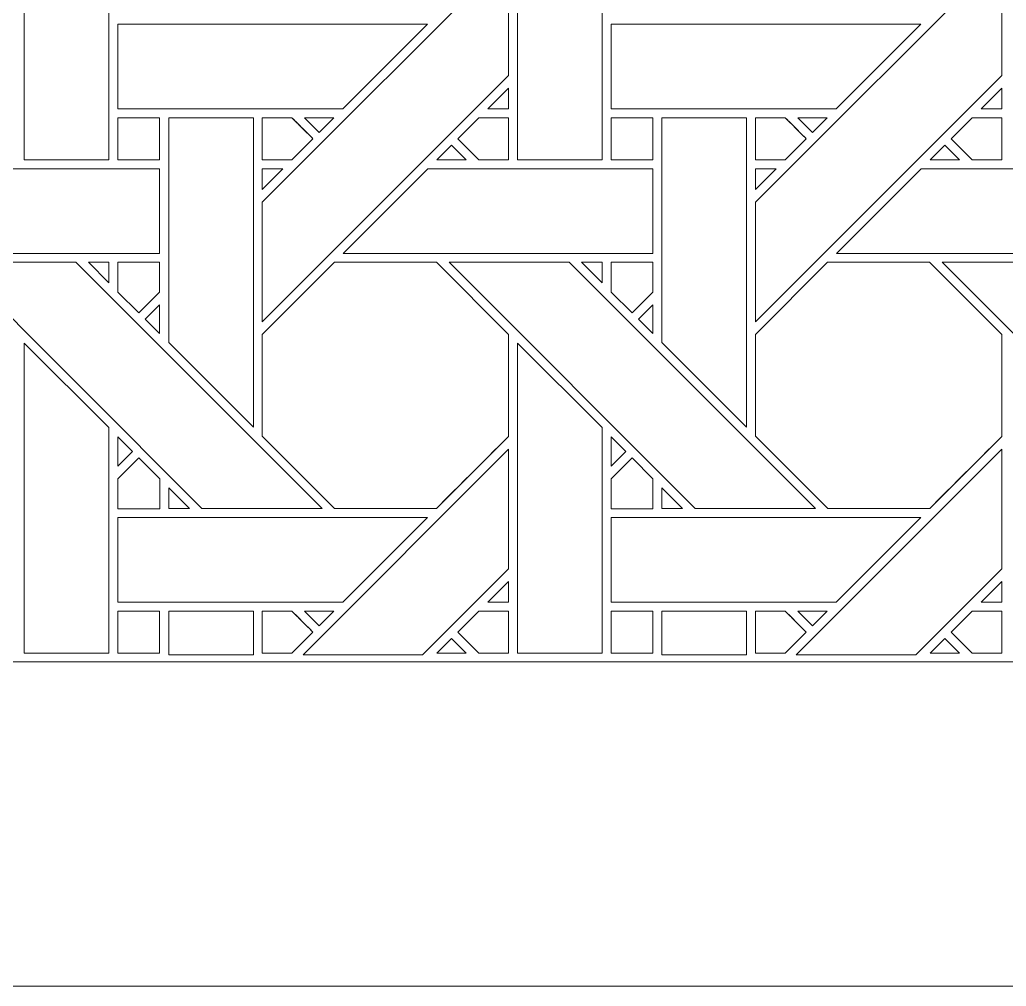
# Model space of a CAD drawing. Header units: inches. Extents: x 4.4 to 20.4, y 5.1 to 13.1.
# Drawn here: x 6.462 to 8.359, y 5.095 to 6.953 of the extents above; entities that cross this region are included whole.
import ezdxf

# ---------------------------------------------------------------- set-up
doc = ezdxf.new("R2010")
doc.units = ezdxf.units.IN
doc.header["$MEASUREMENT"] = 0
doc.layers.add('Design', color=7, linetype='Continuous', lineweight=0)

msp = doc.modelspace()

# ---------------------------------------------------------------- linework, layer by layer
at = {"layer": 'Design'}
for points, knots in [([(4.3829, 13.0948), (4.3829, 13.0948), (4.3829, 5.0948), (4.3829, 5.0948), (4.3829, 5.0948), (20.3829, 5.0948), (20.3829, 5.0948), (20.3829, 5.0948), (20.3829, 13.0948), (20.3829, 13.0948), (20.3829, 13.0948), (4.3829, 13.0948), (4.3829, 13.0948)], [0, 0, 0, 0, 1, 1, 1, 2, 2, 2, 3, 3, 3, 4, 4, 4, 4]), ([(5.0119, 5.7183), (5.0119, 5.7183), (19.7539, 5.7183), (19.7539, 5.7183), (19.7539, 5.7183), (19.7539, 12.4753), (19.7539, 12.4753), (19.7539, 12.4753), (5.0119, 12.4753), (5.0119, 12.4753), (5.0119, 12.4753), (5.0119, 5.7183), (5.0119, 5.7183)], [0, 0, 0, 0, 1, 1, 1, 2, 2, 2, 3, 3, 3, 4, 4, 4, 4]), ([(6.6329, 7.1177), (6.6329, 7.1177), (6.6329, 6.684), (6.6329, 6.684), (6.6329, 6.684), (6.4701, 6.684), (6.4701, 6.684), (6.4701, 6.684), (6.4701, 7.2799), (6.4701, 7.2799), (6.4701, 7.2799), (6.6329, 7.1177), (6.6329, 7.1177)], [0, 0, 0, 0, 1, 1, 1, 2, 2, 2, 3, 3, 3, 4, 4, 4, 4]), ([(7.5816, 7.1177), (7.5816, 7.1177), (7.5816, 6.684), (7.5816, 6.684), (7.5816, 6.684), (7.4188, 6.684), (7.4188, 6.684), (7.4188, 6.684), (7.4188, 7.2799), (7.4188, 7.2799), (7.4188, 7.2799), (7.5816, 7.1177), (7.5816, 7.1177)], [0, 0, 0, 0, 1, 1, 1, 2, 2, 2, 3, 3, 3, 4, 4, 4, 4]), ([(6.928, 6.6027), (6.928, 6.6027), (7.4017, 7.0763), (7.4017, 7.0763), (7.4017, 7.0763), (7.4017, 6.8463), (7.4017, 6.8463), (7.4017, 6.8463), (6.928, 6.3726), (6.928, 6.3726), (6.928, 6.3726), (6.928, 6.6027), (6.928, 6.6027)], [0, 0, 0, 0, 1, 1, 1, 2, 2, 2, 3, 3, 3, 4, 4, 4, 4]), ([(7.8768, 6.6027), (7.8768, 6.6027), (8.3504, 7.0763), (8.3504, 7.0763), (8.3504, 7.0763), (8.3504, 6.8463), (8.3504, 6.8463), (8.3504, 6.8463), (7.8768, 6.3726), (7.8768, 6.3726), (7.8768, 6.3726), (7.8768, 6.6027), (7.8768, 6.6027)], [0, 0, 0, 0, 1, 1, 1, 2, 2, 2, 3, 3, 3, 4, 4, 4, 4]), ([(6.6502, 6.7821), (6.6502, 6.7821), (6.6502, 6.9448), (6.6502, 6.9448), (6.6502, 6.9448), (7.2459, 6.9448), (7.2459, 6.9448), (7.2459, 6.9448), (7.0832, 6.7821), (7.0832, 6.7821), (7.0832, 6.7821), (6.6502, 6.7821), (6.6502, 6.7821)], [0, 0, 0, 0, 1, 1, 1, 2, 2, 2, 3, 3, 3, 4, 4, 4, 4]), ([(7.5989, 6.7821), (7.5989, 6.7821), (7.5989, 6.9448), (7.5989, 6.9448), (7.5989, 6.9448), (8.1946, 6.9448), (8.1946, 6.9448), (8.1946, 6.9448), (8.0319, 6.7821), (8.0319, 6.7821), (8.0319, 6.7821), (7.5989, 6.7821), (7.5989, 6.7821)], [0, 0, 0, 0, 1, 1, 1, 2, 2, 2, 3, 3, 3, 4, 4, 4, 4]), ([(7.3619, 6.7821), (7.3619, 6.7821), (7.4017, 6.8219), (7.4017, 6.8219), (7.4017, 6.8219), (7.4017, 6.7821), (7.4017, 6.7821), (7.4017, 6.7821), (7.3619, 6.7821), (7.3619, 6.7821)], [0, 0, 0, 0, 1, 1, 1, 2, 2, 2, 3, 3, 3, 3]), ([(8.3107, 6.7821), (8.3107, 6.7821), (8.3504, 6.8219), (8.3504, 6.8219), (8.3504, 6.8219), (8.3504, 6.7821), (8.3504, 6.7821), (8.3504, 6.7821), (8.3107, 6.7821), (8.3107, 6.7821)], [0, 0, 0, 0, 1, 1, 1, 2, 2, 2, 3, 3, 3, 3]), ([(6.6501, 6.7648), (6.6501, 6.7648), (6.7304, 6.7648), (6.7304, 6.7648), (6.7304, 6.7648), (6.7304, 6.684), (6.7304, 6.684), (6.7304, 6.684), (6.6501, 6.684), (6.6501, 6.684), (6.6501, 6.684), (6.6501, 6.7648), (6.6501, 6.7648)], [0, 0, 0, 0, 1, 1, 1, 2, 2, 2, 3, 3, 3, 4, 4, 4, 4]), ([(6.7304, 6.7648), (6.7304, 6.7648), (6.7304, 6.684), (6.7304, 6.684), (6.7304, 6.684), (6.6501, 6.684), (6.6501, 6.684), (6.6501, 6.684), (6.6501, 6.7648), (6.6501, 6.7648), (6.6501, 6.7648), (6.7304, 6.7648), (6.7304, 6.7648)], [0, 0, 0, 0, 1, 1, 1, 2, 2, 2, 3, 3, 3, 4, 4, 4, 4]), ([(6.9109, 6.7648), (6.9109, 6.7648), (6.9109, 6.1697), (6.9109, 6.1697), (6.9109, 6.1697), (6.748, 6.3326), (6.748, 6.3326), (6.748, 6.3326), (6.748, 6.7648), (6.748, 6.7648), (6.748, 6.7648), (6.9109, 6.7648), (6.9109, 6.7648)], [0, 0, 0, 0, 1, 1, 1, 2, 2, 2, 3, 3, 3, 4, 4, 4, 4]), ([(7.0254, 6.7245), (7.0254, 6.7245), (6.985, 6.684), (6.985, 6.684), (6.985, 6.684), (6.928, 6.684), (6.928, 6.684), (6.928, 6.684), (6.928, 6.7648), (6.928, 6.7648), (6.928, 6.7648), (6.985, 6.7648), (6.985, 6.7648), (6.9902, 6.7597), (7.021, 6.7289), (7.0254, 6.7245)], [0, 0, 0, 0, 1, 1, 1, 2, 2, 2, 3, 3, 3, 4, 4, 4, 5, 5, 5, 5]), ([(6.928, 6.7648), (6.928, 6.7648), (6.985, 6.7648), (6.985, 6.7648), (6.9907, 6.7592), (7.0254, 6.7245), (7.0254, 6.7245), (7.0254, 6.7245), (6.985, 6.684), (6.985, 6.684), (6.985, 6.684), (6.928, 6.684), (6.928, 6.684), (6.928, 6.684), (6.928, 6.7648), (6.928, 6.7648)], [0, 0, 0, 0, 1, 1, 1, 2, 2, 2, 3, 3, 3, 4, 4, 4, 5, 5, 5, 5]), ([(7.0659, 6.7648), (7.0659, 6.7648), (7.0376, 6.7366), (7.0376, 6.7366), (7.0376, 6.7366), (7.0095, 6.7648), (7.0095, 6.7648), (7.0095, 6.7648), (7.0659, 6.7648), (7.0659, 6.7648)], [0, 0, 0, 0, 1, 1, 1, 2, 2, 2, 3, 3, 3, 3]), ([(7.3445, 6.684), (7.3445, 6.684), (7.3042, 6.7244), (7.3042, 6.7244), (7.3042, 6.7244), (7.3446, 6.7648), (7.3446, 6.7648), (7.3446, 6.7648), (7.4017, 6.7648), (7.4017, 6.7648), (7.4017, 6.7648), (7.4017, 6.684), (7.4017, 6.684), (7.4017, 6.684), (7.3445, 6.684), (7.3445, 6.684)], [0, 0, 0, 0, 1, 1, 1, 2, 2, 2, 3, 3, 3, 4, 4, 4, 5, 5, 5, 5]), ([(7.3042, 6.7244), (7.3042, 6.7244), (7.3446, 6.7648), (7.3446, 6.7648), (7.3446, 6.7648), (7.4017, 6.7648), (7.4017, 6.7648), (7.4017, 6.7648), (7.4017, 6.684), (7.4017, 6.684), (7.4017, 6.684), (7.3445, 6.684), (7.3445, 6.684), (7.3445, 6.684), (7.3042, 6.7244), (7.3042, 6.7244)], [0, 0, 0, 0, 1, 1, 1, 2, 2, 2, 3, 3, 3, 4, 4, 4, 5, 5, 5, 5]), ([(7.5989, 6.684), (7.5989, 6.684), (7.5989, 6.7648), (7.5989, 6.7648), (7.5989, 6.7648), (7.6791, 6.7648), (7.6791, 6.7648), (7.6791, 6.7648), (7.6791, 6.684), (7.6791, 6.684), (7.6791, 6.684), (7.5989, 6.684), (7.5989, 6.684)], [0, 0, 0, 0, 1, 1, 1, 2, 2, 2, 3, 3, 3, 4, 4, 4, 4]), ([(7.5989, 6.7648), (7.5989, 6.7648), (7.6791, 6.7648), (7.6791, 6.7648), (7.6791, 6.7648), (7.6791, 6.684), (7.6791, 6.684), (7.6791, 6.684), (7.5989, 6.684), (7.5989, 6.684), (7.5989, 6.684), (7.5989, 6.7648), (7.5989, 6.7648)], [0, 0, 0, 0, 1, 1, 1, 2, 2, 2, 3, 3, 3, 4, 4, 4, 4]), ([(7.8596, 6.7648), (7.8596, 6.7648), (7.8596, 6.1697), (7.8596, 6.1697), (7.8596, 6.1697), (7.6967, 6.3326), (7.6967, 6.3326), (7.6967, 6.3326), (7.6967, 6.7648), (7.6967, 6.7648), (7.6967, 6.7648), (7.8596, 6.7648), (7.8596, 6.7648)], [0, 0, 0, 0, 1, 1, 1, 2, 2, 2, 3, 3, 3, 4, 4, 4, 4]), ([(7.9741, 6.7245), (7.9741, 6.7245), (7.9337, 6.684), (7.9337, 6.684), (7.9337, 6.684), (7.8767, 6.684), (7.8767, 6.684), (7.8767, 6.684), (7.8767, 6.7648), (7.8767, 6.7648), (7.8767, 6.7648), (7.9338, 6.7648), (7.9338, 6.7648), (7.9389, 6.7597), (7.9697, 6.7289), (7.9741, 6.7245)], [0, 0, 0, 0, 1, 1, 1, 2, 2, 2, 3, 3, 3, 4, 4, 4, 5, 5, 5, 5]), ([(7.8767, 6.7648), (7.8767, 6.7648), (7.9338, 6.7648), (7.9338, 6.7648), (7.9393, 6.7594), (7.9741, 6.7245), (7.9741, 6.7245), (7.9741, 6.7245), (7.9337, 6.684), (7.9337, 6.684), (7.9337, 6.684), (7.8767, 6.684), (7.8767, 6.684), (7.8767, 6.684), (7.8767, 6.7648), (7.8767, 6.7648)], [0, 0, 0, 0, 1, 1, 1, 2, 2, 2, 3, 3, 3, 4, 4, 4, 5, 5, 5, 5]), ([(8.0146, 6.7648), (8.0146, 6.7648), (7.9864, 6.7366), (7.9864, 6.7366), (7.9864, 6.7366), (7.9582, 6.7648), (7.9582, 6.7648), (7.9582, 6.7648), (8.0146, 6.7648), (8.0146, 6.7648)], [0, 0, 0, 0, 1, 1, 1, 2, 2, 2, 3, 3, 3, 3]), ([(8.2933, 6.684), (8.2933, 6.684), (8.2529, 6.7244), (8.2529, 6.7244), (8.2529, 6.7244), (8.2933, 6.7648), (8.2933, 6.7648), (8.2933, 6.7648), (8.3504, 6.7648), (8.3504, 6.7648), (8.3504, 6.7648), (8.3504, 6.684), (8.3504, 6.684), (8.3504, 6.684), (8.2933, 6.684), (8.2933, 6.684)], [0, 0, 0, 0, 1, 1, 1, 2, 2, 2, 3, 3, 3, 4, 4, 4, 5, 5, 5, 5]), ([(8.2529, 6.7244), (8.2529, 6.7244), (8.2933, 6.7648), (8.2933, 6.7648), (8.2933, 6.7648), (8.3504, 6.7648), (8.3504, 6.7648), (8.3504, 6.7648), (8.3504, 6.684), (8.3504, 6.684), (8.3504, 6.684), (8.2933, 6.684), (8.2933, 6.684), (8.2933, 6.684), (8.2529, 6.7244), (8.2529, 6.7244)], [0, 0, 0, 0, 1, 1, 1, 2, 2, 2, 3, 3, 3, 4, 4, 4, 5, 5, 5, 5]), ([(7.3204, 6.684), (7.3204, 6.684), (7.2639, 6.684), (7.2639, 6.684), (7.2639, 6.684), (7.2921, 6.7123), (7.2921, 6.7123), (7.2921, 6.7123), (7.3204, 6.684), (7.3204, 6.684)], [0, 0, 0, 0, 1, 1, 1, 2, 2, 2, 3, 3, 3, 3]), ([(8.2691, 6.684), (8.2691, 6.684), (8.2126, 6.684), (8.2126, 6.684), (8.2126, 6.684), (8.2408, 6.7123), (8.2408, 6.7123), (8.2408, 6.7123), (8.2691, 6.684), (8.2691, 6.684)], [0, 0, 0, 0, 1, 1, 1, 2, 2, 2, 3, 3, 3, 3]), ([(6.1351, 6.5041), (6.1351, 6.5041), (6.298, 6.6669), (6.298, 6.6669), (6.298, 6.6669), (6.7304, 6.6669), (6.7304, 6.6669), (6.7304, 6.6669), (6.7304, 6.5041), (6.7304, 6.5041), (6.7304, 6.5041), (6.1351, 6.5041), (6.1351, 6.5041)], [0, 0, 0, 0, 1, 1, 1, 2, 2, 2, 3, 3, 3, 4, 4, 4, 4]), ([(6.9679, 6.6669), (6.9679, 6.6669), (6.928, 6.6271), (6.928, 6.6271), (6.928, 6.6271), (6.928, 6.6669), (6.928, 6.6669), (6.928, 6.6669), (6.9679, 6.6669), (6.9679, 6.6669)], [0, 0, 0, 0, 1, 1, 1, 2, 2, 2, 3, 3, 3, 3]), ([(7.0839, 6.5041), (7.0839, 6.5041), (7.2467, 6.6669), (7.2467, 6.6669), (7.2467, 6.6669), (7.6792, 6.6669), (7.6792, 6.6669), (7.6792, 6.6669), (7.6792, 6.5041), (7.6792, 6.5041), (7.6792, 6.5041), (7.0839, 6.5041), (7.0839, 6.5041)], [0, 0, 0, 0, 1, 1, 1, 2, 2, 2, 3, 3, 3, 4, 4, 4, 4]), ([(7.9166, 6.6669), (7.9166, 6.6669), (7.8768, 6.6271), (7.8768, 6.6271), (7.8768, 6.6271), (7.8768, 6.6669), (7.8768, 6.6669), (7.8768, 6.6669), (7.9166, 6.6669), (7.9166, 6.6669)], [0, 0, 0, 0, 1, 1, 1, 2, 2, 2, 3, 3, 3, 3]), ([(8.0326, 6.5041), (8.0326, 6.5041), (8.1954, 6.6669), (8.1954, 6.6669), (8.1954, 6.6669), (8.6279, 6.6669), (8.6279, 6.6669), (8.6279, 6.6669), (8.6279, 6.5041), (8.6279, 6.5041), (8.6279, 6.5041), (8.0326, 6.5041), (8.0326, 6.5041)], [0, 0, 0, 0, 1, 1, 1, 2, 2, 2, 3, 3, 3, 4, 4, 4, 4]), ([(6.3385, 6.487), (6.3385, 6.487), (6.5694, 6.487), (6.5694, 6.487), (6.5694, 6.487), (7.043, 6.0133), (7.043, 6.0133), (7.043, 6.0133), (6.812, 6.0133), (6.812, 6.0133), (6.812, 6.0133), (6.3385, 6.487), (6.3385, 6.487)], [0, 0, 0, 0, 1, 1, 1, 2, 2, 2, 3, 3, 3, 4, 4, 4, 4]), ([(6.633, 6.487), (6.633, 6.487), (6.633, 6.4471), (6.633, 6.4471), (6.633, 6.4471), (6.5935, 6.487), (6.5935, 6.487), (6.5935, 6.487), (6.633, 6.487), (6.633, 6.487)], [0, 0, 0, 0, 1, 1, 1, 2, 2, 2, 3, 3, 3, 3]), ([(6.6501, 6.487), (6.6501, 6.487), (6.7304, 6.487), (6.7304, 6.487), (6.7304, 6.487), (6.7304, 6.4294), (6.7304, 6.4294), (6.7304, 6.4294), (6.6904, 6.3894), (6.6904, 6.3894), (6.6904, 6.3894), (6.6501, 6.4297), (6.6501, 6.4297), (6.6501, 6.4297), (6.6501, 6.487), (6.6501, 6.487)], [0, 0, 0, 0, 1, 1, 1, 2, 2, 2, 3, 3, 3, 4, 4, 4, 5, 5, 5, 5]), ([(6.6904, 6.3894), (6.6904, 6.3894), (6.6501, 6.4297), (6.6501, 6.4297), (6.6501, 6.4297), (6.6501, 6.487), (6.6501, 6.487), (6.6501, 6.487), (6.7304, 6.487), (6.7304, 6.487), (6.7304, 6.487), (6.7304, 6.4294), (6.7304, 6.4294), (6.7304, 6.4294), (6.6904, 6.3894), (6.6904, 6.3894)], [0, 0, 0, 0, 1, 1, 1, 2, 2, 2, 3, 3, 3, 4, 4, 4, 5, 5, 5, 5]), ([(6.928, 6.1526), (6.928, 6.1526), (6.928, 6.3482), (6.928, 6.3482), (6.928, 6.3482), (7.0667, 6.4869), (7.0667, 6.4869), (7.0667, 6.4869), (7.2629, 6.4869), (7.2629, 6.4869), (7.2629, 6.4869), (7.4016, 6.3482), (7.4016, 6.3482), (7.4016, 6.3482), (7.4016, 6.152), (7.4016, 6.152), (7.3838, 6.1341), (7.2719, 6.0223), (7.2629, 6.0133), (7.2629, 6.0133), (7.0672, 6.0133), (7.0672, 6.0133), (7.0672, 6.0133), (6.928, 6.1526), (6.928, 6.1526)], [0, 0, 0, 0, 1, 1, 1, 2, 2, 2, 3, 3, 3, 4, 4, 4, 5, 5, 5, 6, 6, 6, 7, 7, 7, 8, 8, 8, 8]), ([(7.0672, 6.0133), (7.0672, 6.0133), (6.928, 6.1526), (6.928, 6.1526), (6.928, 6.1526), (6.928, 6.3482), (6.928, 6.3482), (6.928, 6.3482), (7.0667, 6.4869), (7.0667, 6.4869), (7.0667, 6.4869), (7.2629, 6.4869), (7.2629, 6.4869), (7.2629, 6.4869), (7.4016, 6.3482), (7.4016, 6.3482), (7.4016, 6.3482), (7.4016, 6.152), (7.4016, 6.152), (7.3834, 6.1337), (7.2716, 6.022), (7.2629, 6.0133), (7.2629, 6.0133), (7.0672, 6.0133), (7.0672, 6.0133)], [0, 0, 0, 0, 1, 1, 1, 2, 2, 2, 3, 3, 3, 4, 4, 4, 5, 5, 5, 6, 6, 6, 7, 7, 7, 8, 8, 8, 8]), ([(7.2872, 6.487), (7.2872, 6.487), (7.5181, 6.487), (7.5181, 6.487), (7.5181, 6.487), (7.9918, 6.0133), (7.9918, 6.0133), (7.9918, 6.0133), (7.7607, 6.0133), (7.7607, 6.0133), (7.7607, 6.0133), (7.2872, 6.487), (7.2872, 6.487)], [0, 0, 0, 0, 1, 1, 1, 2, 2, 2, 3, 3, 3, 4, 4, 4, 4]), ([(7.5817, 6.487), (7.5817, 6.487), (7.5817, 6.4471), (7.5817, 6.4471), (7.5817, 6.4471), (7.5422, 6.487), (7.5422, 6.487), (7.5422, 6.487), (7.5817, 6.487), (7.5817, 6.487)], [0, 0, 0, 0, 1, 1, 1, 2, 2, 2, 3, 3, 3, 3]), ([(7.5988, 6.487), (7.5988, 6.487), (7.6791, 6.487), (7.6791, 6.487), (7.6791, 6.487), (7.6791, 6.4294), (7.6791, 6.4294), (7.6791, 6.4294), (7.6392, 6.3894), (7.6392, 6.3894), (7.6392, 6.3894), (7.5988, 6.4297), (7.5988, 6.4297), (7.5988, 6.4297), (7.5988, 6.487), (7.5988, 6.487)], [0, 0, 0, 0, 1, 1, 1, 2, 2, 2, 3, 3, 3, 4, 4, 4, 5, 5, 5, 5]), ([(7.6392, 6.3894), (7.6392, 6.3894), (7.5988, 6.4297), (7.5988, 6.4297), (7.5988, 6.4297), (7.5988, 6.487), (7.5988, 6.487), (7.5988, 6.487), (7.6791, 6.487), (7.6791, 6.487), (7.6791, 6.487), (7.6791, 6.4294), (7.6791, 6.4294), (7.6791, 6.4294), (7.6392, 6.3894), (7.6392, 6.3894)], [0, 0, 0, 0, 1, 1, 1, 2, 2, 2, 3, 3, 3, 4, 4, 4, 5, 5, 5, 5]), ([(7.8767, 6.1526), (7.8767, 6.1526), (7.8767, 6.3482), (7.8767, 6.3482), (7.8767, 6.3482), (8.0154, 6.4869), (8.0154, 6.4869), (8.0154, 6.4869), (8.2116, 6.4869), (8.2116, 6.4869), (8.2116, 6.4869), (8.3504, 6.3482), (8.3504, 6.3482), (8.3504, 6.3482), (8.3504, 6.152), (8.3504, 6.152), (8.3326, 6.1341), (8.2207, 6.0223), (8.2117, 6.0133), (8.2117, 6.0133), (8.016, 6.0133), (8.016, 6.0133), (8.016, 6.0133), (7.8767, 6.1526), (7.8767, 6.1526)], [0, 0, 0, 0, 1, 1, 1, 2, 2, 2, 3, 3, 3, 4, 4, 4, 5, 5, 5, 6, 6, 6, 7, 7, 7, 8, 8, 8, 8]), ([(8.016, 6.0133), (8.016, 6.0133), (7.8767, 6.1526), (7.8767, 6.1526), (7.8767, 6.1526), (7.8767, 6.3482), (7.8767, 6.3482), (7.8767, 6.3482), (8.0154, 6.4869), (8.0154, 6.4869), (8.0154, 6.4869), (8.2116, 6.4869), (8.2116, 6.4869), (8.2116, 6.4869), (8.3504, 6.3482), (8.3504, 6.3482), (8.3504, 6.3482), (8.3504, 6.152), (8.3504, 6.152), (8.3324, 6.1339), (8.2205, 6.0222), (8.2117, 6.0133), (8.2117, 6.0133), (8.016, 6.0133), (8.016, 6.0133)], [0, 0, 0, 0, 1, 1, 1, 2, 2, 2, 3, 3, 3, 4, 4, 4, 5, 5, 5, 6, 6, 6, 7, 7, 7, 8, 8, 8, 8]), ([(8.2359, 6.487), (8.2359, 6.487), (8.4669, 6.487), (8.4669, 6.487), (8.4669, 6.487), (8.9405, 6.0133), (8.9405, 6.0133), (8.9405, 6.0133), (8.7095, 6.0133), (8.7095, 6.0133), (8.7095, 6.0133), (8.2359, 6.487), (8.2359, 6.487)], [0, 0, 0, 0, 1, 1, 1, 2, 2, 2, 3, 3, 3, 4, 4, 4, 4]), ([(6.7304, 6.4051), (6.7304, 6.4051), (6.7304, 6.35), (6.7304, 6.35), (6.7304, 6.35), (6.7027, 6.3773), (6.7027, 6.3773), (6.7027, 6.3773), (6.7304, 6.4051), (6.7304, 6.4051)], [0, 0, 0, 0, 1, 1, 1, 2, 2, 2, 3, 3, 3, 3]), ([(7.6792, 6.4051), (7.6792, 6.4051), (7.6792, 6.35), (7.6792, 6.35), (7.6792, 6.35), (7.6514, 6.3773), (7.6514, 6.3773), (7.6514, 6.3773), (7.6792, 6.4051), (7.6792, 6.4051)], [0, 0, 0, 0, 1, 1, 1, 2, 2, 2, 3, 3, 3, 3]), ([(6.6329, 5.7353), (6.6329, 5.7353), (6.4701, 5.7353), (6.4701, 5.7353), (6.4701, 5.7353), (6.4701, 6.3311), (6.4701, 6.3311), (6.4701, 6.3311), (6.6329, 6.169), (6.6329, 6.169), (6.6329, 6.169), (6.6329, 5.7353), (6.6329, 5.7353)], [0, 0, 0, 0, 1, 1, 1, 2, 2, 2, 3, 3, 3, 4, 4, 4, 4]), ([(7.5816, 5.7353), (7.5816, 5.7353), (7.4188, 5.7353), (7.4188, 5.7353), (7.4188, 5.7353), (7.4188, 6.3311), (7.4188, 6.3311), (7.4188, 6.3311), (7.5816, 6.169), (7.5816, 6.169), (7.5816, 6.169), (7.5816, 5.7353), (7.5816, 5.7353)], [0, 0, 0, 0, 1, 1, 1, 2, 2, 2, 3, 3, 3, 4, 4, 4, 4]), ([(6.6784, 6.1229), (6.6784, 6.1229), (6.6502, 6.0947), (6.6502, 6.0947), (6.6502, 6.0947), (6.6502, 6.1515), (6.6502, 6.1515), (6.6502, 6.1515), (6.6784, 6.1229), (6.6784, 6.1229)], [0, 0, 0, 0, 1, 1, 1, 2, 2, 2, 3, 3, 3, 3]), ([(7.6271, 6.1229), (7.6271, 6.1229), (7.5989, 6.0947), (7.5989, 6.0947), (7.5989, 6.0947), (7.5989, 6.1515), (7.5989, 6.1515), (7.5989, 6.1515), (7.6271, 6.1229), (7.6271, 6.1229)], [0, 0, 0, 0, 1, 1, 1, 2, 2, 2, 3, 3, 3, 3]), ([(6.6501, 6.0131), (6.6501, 6.0131), (6.6501, 6.0704), (6.6501, 6.0704), (6.6501, 6.0704), (6.6904, 6.1107), (6.6904, 6.1107), (6.6904, 6.1107), (6.7308, 6.0704), (6.7308, 6.0704), (6.7308, 6.0704), (6.7308, 6.0131), (6.7308, 6.0131), (6.7308, 6.0131), (6.6501, 6.0131), (6.6501, 6.0131)], [0, 0, 0, 0, 1, 1, 1, 2, 2, 2, 3, 3, 3, 4, 4, 4, 5, 5, 5, 5]), ([(6.6501, 6.0704), (6.6501, 6.0704), (6.6904, 6.1107), (6.6904, 6.1107), (6.6904, 6.1107), (6.7308, 6.0704), (6.7308, 6.0704), (6.7308, 6.0704), (6.7308, 6.0131), (6.7308, 6.0131), (6.7308, 6.0131), (6.6501, 6.0131), (6.6501, 6.0131), (6.6501, 6.0131), (6.6501, 6.0704), (6.6501, 6.0704)], [0, 0, 0, 0, 1, 1, 1, 2, 2, 2, 3, 3, 3, 4, 4, 4, 5, 5, 5, 5]), ([(7.0064, 5.7323), (7.0064, 5.7323), (7.4017, 6.1276), (7.4017, 6.1276), (7.4017, 6.1276), (7.4017, 5.8975), (7.4017, 5.8975), (7.4017, 5.8975), (7.2365, 5.7323), (7.2365, 5.7323), (7.2365, 5.7323), (7.0064, 5.7323), (7.0064, 5.7323)], [0, 0, 0, 0, 1, 1, 1, 2, 2, 2, 3, 3, 3, 4, 4, 4, 4]), ([(7.5989, 6.0131), (7.5989, 6.0131), (7.5989, 6.0704), (7.5989, 6.0704), (7.5989, 6.0704), (7.6392, 6.1107), (7.6392, 6.1107), (7.6392, 6.1107), (7.6795, 6.0704), (7.6795, 6.0704), (7.6795, 6.0704), (7.6795, 6.0131), (7.6795, 6.0131), (7.6795, 6.0131), (7.5989, 6.0131), (7.5989, 6.0131)], [0, 0, 0, 0, 1, 1, 1, 2, 2, 2, 3, 3, 3, 4, 4, 4, 5, 5, 5, 5]), ([(7.5989, 6.0704), (7.5989, 6.0704), (7.6392, 6.1107), (7.6392, 6.1107), (7.6392, 6.1107), (7.6795, 6.0704), (7.6795, 6.0704), (7.6795, 6.0704), (7.6795, 6.0131), (7.6795, 6.0131), (7.6795, 6.0131), (7.5989, 6.0131), (7.5989, 6.0131), (7.5989, 6.0131), (7.5989, 6.0704), (7.5989, 6.0704)], [0, 0, 0, 0, 1, 1, 1, 2, 2, 2, 3, 3, 3, 4, 4, 4, 5, 5, 5, 5]), ([(7.9551, 5.7323), (7.9551, 5.7323), (8.3504, 6.1276), (8.3504, 6.1276), (8.3504, 6.1276), (8.3504, 5.8975), (8.3504, 5.8975), (8.3504, 5.8975), (8.1852, 5.7323), (8.1852, 5.7323), (8.1852, 5.7323), (7.9551, 5.7323), (7.9551, 5.7323)], [0, 0, 0, 0, 1, 1, 1, 2, 2, 2, 3, 3, 3, 4, 4, 4, 4]), ([(6.7878, 6.0133), (6.7878, 6.0133), (6.7481, 6.0133), (6.7481, 6.0133), (6.7481, 6.0133), (6.7481, 6.0531), (6.7481, 6.0531), (6.7481, 6.0531), (6.7878, 6.0133), (6.7878, 6.0133)], [0, 0, 0, 0, 1, 1, 1, 2, 2, 2, 3, 3, 3, 3]), ([(7.6968, 6.0531), (7.6968, 6.0531), (7.7365, 6.0133), (7.7365, 6.0133), (7.7365, 6.0133), (7.6968, 6.0133), (7.6968, 6.0133), (7.6968, 6.0133), (7.6968, 6.0531), (7.6968, 6.0531)], [0, 0, 0, 0, 1, 1, 1, 2, 2, 2, 3, 3, 3, 3]), ([(6.6502, 5.8334), (6.6502, 5.8334), (6.6502, 5.9961), (6.6502, 5.9961), (6.6502, 5.9961), (7.2459, 5.9961), (7.2459, 5.9961), (7.2459, 5.9961), (7.0831, 5.8334), (7.0831, 5.8334), (7.0831, 5.8334), (6.6502, 5.8334), (6.6502, 5.8334)], [0, 0, 0, 0, 1, 1, 1, 2, 2, 2, 3, 3, 3, 4, 4, 4, 4]), ([(7.5989, 5.8334), (7.5989, 5.8334), (7.5989, 5.9961), (7.5989, 5.9961), (7.5989, 5.9961), (8.1946, 5.9961), (8.1946, 5.9961), (8.1946, 5.9961), (8.0319, 5.8334), (8.0319, 5.8334), (8.0319, 5.8334), (7.5989, 5.8334), (7.5989, 5.8334)], [0, 0, 0, 0, 1, 1, 1, 2, 2, 2, 3, 3, 3, 4, 4, 4, 4]), ([(7.4017, 5.8334), (7.4017, 5.8334), (7.3619, 5.8334), (7.3619, 5.8334), (7.3619, 5.8334), (7.4017, 5.8732), (7.4017, 5.8732), (7.4017, 5.8732), (7.4017, 5.8334), (7.4017, 5.8334)], [0, 0, 0, 0, 1, 1, 1, 2, 2, 2, 3, 3, 3, 3]), ([(8.3504, 5.8334), (8.3504, 5.8334), (8.3107, 5.8334), (8.3107, 5.8334), (8.3107, 5.8334), (8.3504, 5.8732), (8.3504, 5.8732), (8.3504, 5.8732), (8.3504, 5.8334), (8.3504, 5.8334)], [0, 0, 0, 0, 1, 1, 1, 2, 2, 2, 3, 3, 3, 3]), ([(6.6501, 5.8161), (6.6501, 5.8161), (6.7304, 5.8161), (6.7304, 5.8161), (6.7304, 5.8161), (6.7304, 5.7353), (6.7304, 5.7353), (6.7304, 5.7353), (6.6501, 5.7353), (6.6501, 5.7353), (6.6501, 5.7353), (6.6501, 5.8161), (6.6501, 5.8161)], [0, 0, 0, 0, 1, 1, 1, 2, 2, 2, 3, 3, 3, 4, 4, 4, 4]), ([(6.7304, 5.7353), (6.7304, 5.7353), (6.6501, 5.7353), (6.6501, 5.7353), (6.6501, 5.7353), (6.6501, 5.8161), (6.6501, 5.8161), (6.6501, 5.8161), (6.7304, 5.8161), (6.7304, 5.8161), (6.7304, 5.8161), (6.7304, 5.7353), (6.7304, 5.7353)], [0, 0, 0, 0, 1, 1, 1, 2, 2, 2, 3, 3, 3, 4, 4, 4, 4]), ([(6.9109, 5.7323), (6.9109, 5.7323), (6.748, 5.7323), (6.748, 5.7323), (6.748, 5.7323), (6.748, 5.8161), (6.748, 5.8161), (6.748, 5.8161), (6.9109, 5.8161), (6.9109, 5.8161), (6.9109, 5.8161), (6.9109, 5.7323), (6.9109, 5.7323)], [0, 0, 0, 0, 1, 1, 1, 2, 2, 2, 3, 3, 3, 4, 4, 4, 4]), ([(6.928, 5.8161), (6.928, 5.8161), (6.985, 5.8161), (6.985, 5.8161), (6.9902, 5.811), (7.021, 5.7802), (7.0254, 5.7757), (7.0254, 5.7757), (6.985, 5.7353), (6.985, 5.7353), (6.985, 5.7353), (6.928, 5.7353), (6.928, 5.7353), (6.928, 5.7353), (6.928, 5.8161), (6.928, 5.8161)], [0, 0, 0, 0, 1, 1, 1, 2, 2, 2, 3, 3, 3, 4, 4, 4, 5, 5, 5, 5]), ([(6.928, 5.7353), (6.928, 5.7353), (6.928, 5.8161), (6.928, 5.8161), (6.928, 5.8161), (6.985, 5.8161), (6.985, 5.8161), (6.9904, 5.8107), (7.0254, 5.7757), (7.0254, 5.7757), (7.0254, 5.7757), (6.985, 5.7353), (6.985, 5.7353), (6.985, 5.7353), (6.928, 5.7353), (6.928, 5.7353)], [0, 0, 0, 0, 1, 1, 1, 2, 2, 2, 3, 3, 3, 4, 4, 4, 5, 5, 5, 5]), ([(7.0659, 5.8161), (7.0659, 5.8161), (7.0376, 5.7879), (7.0376, 5.7879), (7.0376, 5.7879), (7.0095, 5.8161), (7.0095, 5.8161), (7.0095, 5.8161), (7.0659, 5.8161), (7.0659, 5.8161)], [0, 0, 0, 0, 1, 1, 1, 2, 2, 2, 3, 3, 3, 3]), ([(7.3446, 5.8161), (7.3446, 5.8161), (7.4017, 5.8161), (7.4017, 5.8161), (7.4017, 5.8161), (7.4017, 5.7353), (7.4017, 5.7353), (7.4017, 5.7353), (7.3445, 5.7353), (7.3445, 5.7353), (7.3445, 5.7353), (7.3042, 5.7757), (7.3042, 5.7757), (7.3042, 5.7757), (7.3446, 5.8161), (7.3446, 5.8161)], [0, 0, 0, 0, 1, 1, 1, 2, 2, 2, 3, 3, 3, 4, 4, 4, 5, 5, 5, 5]), ([(7.4017, 5.7353), (7.4017, 5.7353), (7.3445, 5.7353), (7.3445, 5.7353), (7.3445, 5.7353), (7.3042, 5.7757), (7.3042, 5.7757), (7.3042, 5.7757), (7.3446, 5.8161), (7.3446, 5.8161), (7.3446, 5.8161), (7.4017, 5.8161), (7.4017, 5.8161), (7.4017, 5.8161), (7.4017, 5.7353), (7.4017, 5.7353)], [0, 0, 0, 0, 1, 1, 1, 2, 2, 2, 3, 3, 3, 4, 4, 4, 5, 5, 5, 5]), ([(7.6791, 5.8161), (7.6791, 5.8161), (7.6791, 5.7353), (7.6791, 5.7353), (7.6791, 5.7353), (7.5989, 5.7353), (7.5989, 5.7353), (7.5989, 5.7353), (7.5989, 5.8161), (7.5989, 5.8161), (7.5989, 5.8161), (7.6791, 5.8161), (7.6791, 5.8161)], [0, 0, 0, 0, 1, 1, 1, 2, 2, 2, 3, 3, 3, 4, 4, 4, 4]), ([(7.6791, 5.7353), (7.6791, 5.7353), (7.5989, 5.7353), (7.5989, 5.7353), (7.5989, 5.7353), (7.5989, 5.8161), (7.5989, 5.8161), (7.5989, 5.8161), (7.6791, 5.8161), (7.6791, 5.8161), (7.6791, 5.8161), (7.6791, 5.7353), (7.6791, 5.7353)], [0, 0, 0, 0, 1, 1, 1, 2, 2, 2, 3, 3, 3, 4, 4, 4, 4]), ([(7.8596, 5.7323), (7.8596, 5.7323), (7.6967, 5.7323), (7.6967, 5.7323), (7.6967, 5.7323), (7.6967, 5.8161), (7.6967, 5.8161), (7.6967, 5.8161), (7.8596, 5.8161), (7.8596, 5.8161), (7.8596, 5.8161), (7.8596, 5.7323), (7.8596, 5.7323)], [0, 0, 0, 0, 1, 1, 1, 2, 2, 2, 3, 3, 3, 4, 4, 4, 4]), ([(7.8767, 5.8161), (7.8767, 5.8161), (7.9338, 5.8161), (7.9338, 5.8161), (7.9389, 5.811), (7.9697, 5.7802), (7.9741, 5.7757), (7.9741, 5.7757), (7.9337, 5.7353), (7.9337, 5.7353), (7.9337, 5.7353), (7.8767, 5.7353), (7.8767, 5.7353), (7.8767, 5.7353), (7.8767, 5.8161), (7.8767, 5.8161)], [0, 0, 0, 0, 1, 1, 1, 2, 2, 2, 3, 3, 3, 4, 4, 4, 5, 5, 5, 5]), ([(7.8767, 5.7353), (7.8767, 5.7353), (7.8767, 5.8161), (7.8767, 5.8161), (7.8767, 5.8161), (7.9338, 5.8161), (7.9338, 5.8161), (7.9393, 5.8106), (7.9741, 5.7757), (7.9741, 5.7757), (7.9741, 5.7757), (7.9337, 5.7353), (7.9337, 5.7353), (7.9337, 5.7353), (7.8767, 5.7353), (7.8767, 5.7353)], [0, 0, 0, 0, 1, 1, 1, 2, 2, 2, 3, 3, 3, 4, 4, 4, 5, 5, 5, 5]), ([(8.0146, 5.8161), (8.0146, 5.8161), (7.9864, 5.7879), (7.9864, 5.7879), (7.9864, 5.7879), (7.9582, 5.8161), (7.9582, 5.8161), (7.9582, 5.8161), (8.0146, 5.8161), (8.0146, 5.8161)], [0, 0, 0, 0, 1, 1, 1, 2, 2, 2, 3, 3, 3, 3]), ([(8.2933, 5.8161), (8.2933, 5.8161), (8.3504, 5.8161), (8.3504, 5.8161), (8.3504, 5.8161), (8.3504, 5.7353), (8.3504, 5.7353), (8.3504, 5.7353), (8.2933, 5.7353), (8.2933, 5.7353), (8.2933, 5.7353), (8.2529, 5.7757), (8.2529, 5.7757), (8.2529, 5.7757), (8.2933, 5.8161), (8.2933, 5.8161)], [0, 0, 0, 0, 1, 1, 1, 2, 2, 2, 3, 3, 3, 4, 4, 4, 5, 5, 5, 5]), ([(8.3504, 5.7353), (8.3504, 5.7353), (8.2933, 5.7353), (8.2933, 5.7353), (8.2933, 5.7353), (8.2529, 5.7757), (8.2529, 5.7757), (8.2529, 5.7757), (8.2933, 5.8161), (8.2933, 5.8161), (8.2933, 5.8161), (8.3504, 5.8161), (8.3504, 5.8161), (8.3504, 5.8161), (8.3504, 5.7353), (8.3504, 5.7353)], [0, 0, 0, 0, 1, 1, 1, 2, 2, 2, 3, 3, 3, 4, 4, 4, 5, 5, 5, 5]), ([(7.2639, 5.7353), (7.2639, 5.7353), (7.2921, 5.7636), (7.2921, 5.7636), (7.2921, 5.7636), (7.3204, 5.7353), (7.3204, 5.7353), (7.3204, 5.7353), (7.2639, 5.7353), (7.2639, 5.7353)], [0, 0, 0, 0, 1, 1, 1, 2, 2, 2, 3, 3, 3, 3]), ([(8.2126, 5.7353), (8.2126, 5.7353), (8.2408, 5.7636), (8.2408, 5.7636), (8.2408, 5.7636), (8.2691, 5.7353), (8.2691, 5.7353), (8.2691, 5.7353), (8.2126, 5.7353), (8.2126, 5.7353)], [0, 0, 0, 0, 1, 1, 1, 2, 2, 2, 3, 3, 3, 3])]:
    msp.add_open_spline(points, degree=3, knots=knots, dxfattribs=at)

doc.saveas('drawing.dxf')
